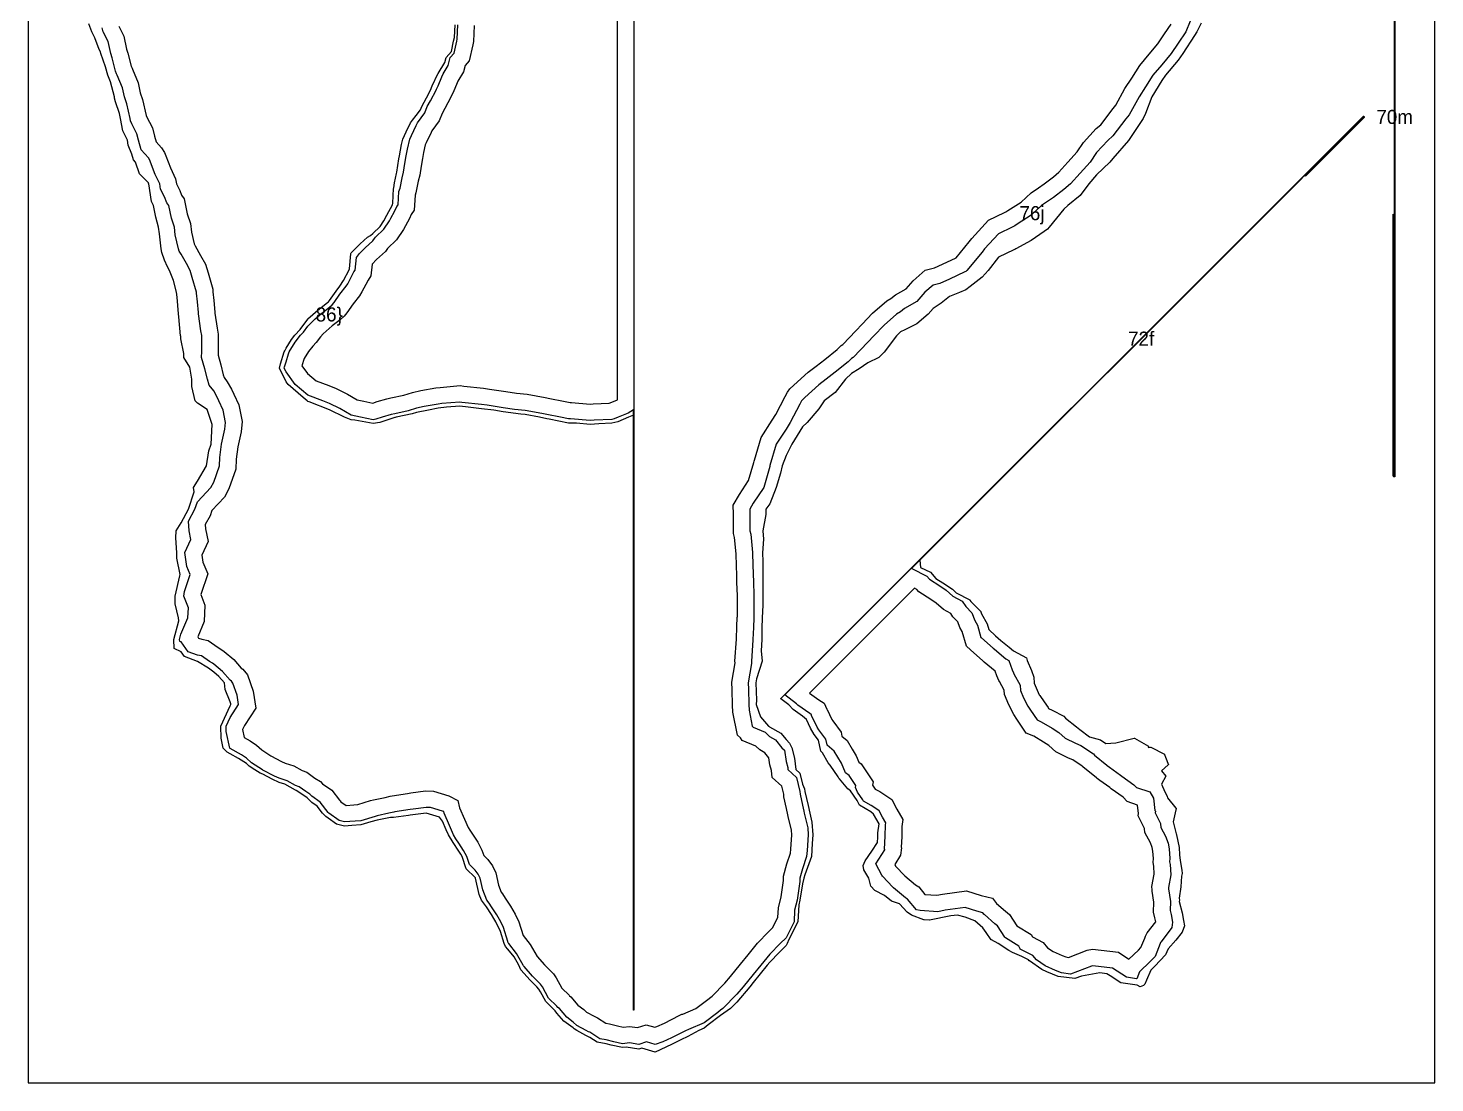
# Model space of a CAD drawing. Header units: millimetres. Extents: x 0 to 600, y 0 to 900.
# Drawn here: x 0 to 600, y 0 to 450 of the extents above; entities that cross this region are included whole.
import ezdxf
from ezdxf.enums import TextEntityAlignment as Align

# ---------------------------------------------------------------- set-up
doc = ezdxf.new("R2010")
doc.units = ezdxf.units.MM
for name, color, linetype in [('CORTE', 1, 'Continuous'), ('GRABADO', 5, 'Continuous'), ('HOJA', 8, 'Continuous')]:
    doc.layers.add(name, color=color, linetype=linetype)

msp = doc.modelspace()

# ---------------------------------------------------------------- linework, layer by layer
at = {"layer": 'CORTE'}
for points in [[(582.93, 688.19), (582.93, 259), (582.78, 259), (582.78, 593.91)], [(258.32, 470.51), (258.32, 426.67), (258.32, 379.71), (258.32, 339.44), (258.32, 295.1), (258.32, 235.98), (258.32, 194.2), (258.32, 155.71), (258.32, 139.21), (258.32, 120.45), (258.32, 100.63), (258.32, 92.75), (258.32, 92.75), (258.32, 92.3), (258.32, 80.49), (258.32, 80.21), (258.32, 56.93), (258.32, 33.13), (258.32, 31), (258.17, 31), (258.17, 33.28), (258.17, 46.39), (258.17, 65.65), (258.17, 79.4), (258.17, 85.08), (258.17, 87.14), (258.17, 87.14), (258.17, 105.81), (258.17, 147.77), (258.17, 216.6), (258.17, 284.94), (257.53, 284.53), (256.11, 283.97), (251.53, 282.06), (248.99, 281.39), (243.44, 281.17), (239.72, 280.95), (233.86, 281.4), (230.45, 281.51), (222.27, 283.15), (221.18, 283.35), (218.1, 283.96), (211.93, 285.15), (210.13, 285.32), (202.67, 286.35), (198.62, 287.01), (193.41, 287.6), (187.72, 288.24), (184.15, 288.72), (178.49, 288.24), (174.91, 287.81), (170.8, 287.06), (165.65, 285.94), (163.79, 285.37), (157.02, 283.96), (156.53, 283.86), (156.4, 283.82), (150.04, 281.77), (147.11, 281.32), (139.37, 282.81), (137.84, 282.95), (134.96, 283.97), (128.56, 287.16), (119.87, 290.51), (119.29, 290.75), (119.08, 290.95), (117.26, 292.47), (110.87, 297.93), (110.01, 299.11), (107.16, 304.94), (107.57, 306.8), (109.14, 311.95), (109.44, 312.39), (110.01, 313.41), (112.36, 317.17), (113.74, 318.94), (116.05, 321.37), (119.24, 325.9), (119.25, 325.92), (119.28, 325.95), (123.58, 329.66), (127.74, 332.89), (128.16, 333.17), (128.53, 333.75), (131.32, 337.75), (132.95, 339.85), (134.52, 342.3), (136.86, 346.81), (137.09, 347.31), (137.62, 353.75), (137.64, 353.88), (137.79, 354.09), (141.58, 357.92), (144.68, 360.78), (146.09, 361.52), (147.06, 362.39), (150.14, 365.41), (151.77, 367.73), (153.03, 370.19), (155.42, 374.68), (155.51, 375.26), (155.9, 381.64), (155.95, 381.9), (156.3, 384.01), (157.14, 387.99), (157.28, 388.61), (158.12, 394.21), (158.37, 395.58), (159.27, 400.32), (159.77, 402.56), (161.3, 405.78), (163.1, 409.55), (163.99, 410.75), (165.57, 412.71), (167.35, 415.18), (167.91, 416.51), (169.88, 420.24), (171.64, 423.48), (172.39, 425.31), (174.71, 430.46), (174.76, 430.52), (174.83, 430.64), (177.67, 435.28), (178.23, 437.43), (180.55, 440.09), (181.49, 444.38), (181.84, 446.06), (182.1, 451.34)], [(190.26, 451.18), (189.92, 444.34), (189.63, 442.93), (188.12, 436), (186.43, 434.07), (185.73, 431.35), (183.33, 427.44), (183.03, 426.6), (181.22, 422.5), (180.63, 421.19), (180.33, 420.48), (177.73, 415.68), (176.59, 413.52), (175.28, 410.39), (172.25, 406.19), (171.86, 405.41), (169.82, 401.12), (169.41, 400.27), (168.68, 396.98), (168.17, 394.31), (167.6, 391.13), (167.03, 387.31), (166.42, 384.65), (165.38, 379.69), (165.04, 378.79), (164.63, 372.34), (163.41, 370.53), (162.59, 368.74), (160.95, 365.65), (160.15, 364.09), (157.05, 359.7), (153.28, 355.98), (152.38, 354.68), (148.64, 351.23), (146.73, 349.3), (146.19, 344.33), (144.96, 342.49), (144.04, 340.61), (142.39, 337.44), (141.35, 335.8), (138.64, 332.33), (136, 328.55), (134.76, 327.14), (133.11, 325.57), (129.74, 322.95), (127.1, 320.67), (125.85, 319.54), (124.65, 318.34), (122.89, 315.85), (121.49, 314.37), (119.64, 311.99), (117.8, 309.05), (117.79, 309.03), (116.78, 305.91), (119.12, 302.72), (122.91, 299.48), (128.19, 297.48), (131.39, 296.24), (136.22, 293.83), (140.41, 291.47), (143.18, 290.81), (147.05, 290.06), (148.91, 290.66), (153, 291.84), (154.76, 292.32), (160.3, 293.47), (163.88, 294.57), (167.52, 295.36), (173.86, 296.52), (175.72, 296.74), (184.32, 297.48), (185.8, 297.28), (194.2, 296.33), (196.8, 296.03), (203.7, 294.92), (208.26, 294.28), (212.91, 293.85), (220.48, 292.4), (222.57, 291.96), (228.41, 290.83), (231.25, 290.26), (231.78, 290.25), (239.78, 289.63), (241.04, 289.7), (247.84, 289.98), (248.97, 290.45), (251.32, 291.38), (251.32, 323.28), (251.32, 368.14), (251.32, 408.88), (251.32, 456.38)], [(500.27, 452.07), (498.54, 448.42), (497.52, 446.79), (492.55, 439.16), (490.55, 436.28), (485.13, 429.89), (483.58, 427.69), (479.29, 420.65), (476.61, 413.52), (475.62, 411.38), (469.64, 402.49), (469.35, 402.11), (462.66, 394.39), (461.32, 392.84), (455.69, 387.46), (452.39, 383.59), (448.72, 378.54), (443.52, 374.32), (441.75, 372.83), (435.52, 365.07), (434.77, 364.22), (433.37, 363.2), (427.79, 359.4), (421.29, 355.79), (420.82, 355.57), (420.49, 355.36), (413.86, 352.32), (409.51, 346.55), (406.89, 343.74), (401.83, 339.82), (399.91, 338.33), (397.3, 337.26), (392.94, 335.57), (389.47, 332.66), (385.98, 330.43), (383.92, 328.02), (379, 323.81), (373.89, 321.23), (372.03, 320.47), (370.32, 318.76), (365.07, 311.79), (362.8, 309.49), (358.08, 307.24), (354.49, 304.71), (351.12, 302.71), (348.59, 300.24), (344.16, 294.55), (339.59, 290.98), (337.19, 287.59), (332.21, 281.72), (330.22, 279.93), (325.7, 272.47), (323.26, 267.67), (321.54, 263.23), (320.91, 260.11), (319.01, 253.96), (316.29, 247.11), (314.66, 244.7), (314.66, 242.55), (313.31, 235.46), (313.64, 231.94), (313.29, 226.2), (313.41, 222.38), (313.33, 216.95), (313.43, 213.15), (313.37, 207.68), (313.37, 203.8), (313.09, 198.42), (312.92, 193.95), (312.99, 189.16), (312.65, 184.32), (313.09, 179.89), (310.67, 172.41), (310.35, 170.64), (310.71, 163.22), (310.51, 161.39), (312.33, 156.16), (315.72, 152.18), (316.13, 152.01), (316.26, 151.88), (321.05, 149.27), (323.25, 146.47), (324.75, 144.89), (325.74, 142.89), (326.93, 138.48), (327.45, 133.64), (329.1, 132.15), (330.23, 127.49), (331.08, 125.48), (331.25, 124.35), (332.69, 118.36), (333.36, 115.1), (334.29, 111.22), (334.75, 105.82), (334.44, 102.14), (334.08, 96.54), (331.34, 88.74), (330.88, 87.28), (330.23, 84.99), (329.2, 78.02), (328.69, 75.97), (328.31, 68.76), (324.5, 61.13), (323.72, 59.48), (323.25, 58.65), (320.34, 55.61), (316.28, 51.46), (315.28, 50.21), (309.31, 42.86), (307.75, 40.95), (302.33, 34.5), (299.57, 31.68), (295.35, 28.74), (290.11, 24.71), (288.37, 23.38), (286.08, 22.41), (281.4, 19.78), (278.37, 18.38), (274.43, 16.39), (267.46, 13.15), (267.43, 13.14), (261.71, 14.8), (260.46, 14.41), (255.06, 15.23), (253.48, 15.03), (248.7, 16.07), (246.5, 16.64), (242.67, 17.34), (239.51, 19.38), (237.82, 20.16), (234.09, 22.41), (232.96, 22.99), (232.52, 23.42), (228.51, 26.35), (225.54, 29.79), (224.81, 30.7), (223.86, 31.68), (220.8, 34.65), (218.57, 38.8), (217.78, 39.91), (216.99, 40.94), (213.93, 44.03), (211.6, 46.71), (210.15, 48.29), (209.29, 50.22), (207.27, 53.72), (204.63, 57.09), (203.66, 58.2), (203.07, 59.49), (201.45, 64.54), (199.54, 68.74), (198.7, 70.13), (197.65, 71.77), (195.46, 75.08), (193.36, 78), (192.44, 80.36), (190.87, 87.27), (190.8, 87.42), (190.69, 87.57), (186.81, 91.38), (185.09, 96.53), (184.52, 97.6), (183.71, 98.84), (181.24, 102.49), (179.28, 105.78), (178.37, 107.96), (176.74, 111.63), (175.5, 113.34), (169.84, 115.01), (169.83, 115.01), (169.79, 115), (162.88, 114.26), (162.2, 114.1), (155.9, 113.24), (154.56, 113.22), (148.94, 112.05), (146.17, 111.32), (141.97, 110.02), (138, 109.74), (134.97, 109.51), (131.49, 110.41), (127.97, 112.88), (126.93, 113.66), (125.55, 115.03), (123.27, 118.06), (120.99, 119.62), (119.03, 121.67), (115.02, 124.28), (114.38, 124.73), (114.04, 124.85), (109.44, 127.42), (107.07, 128.19), (104.06, 129.55), (100.1, 131.64), (99.01, 132.09), (96.72, 133.54), (94.28, 135.09), (93.11, 136.19), (89.79, 138.38), (86.15, 140.43), (84.89, 141.14), (83.19, 142.82), (82.31, 147.06), (82.26, 152.14), (86.12, 160.91), (86.44, 161.4), (86.39, 161.73), (86.12, 162.54), (84.02, 167.85), (83.75, 170.61), (81.3, 173.43), (79.17, 175.17), (77, 176.95), (72.22, 179.84), (72.22, 179.84), (66.76, 181.88), (66.76, 181.88), (65.23, 183.95), (62.3, 185.26), (62.17, 189.17), (64.24, 197.16), (64.19, 198.41), (62.75, 204.41), (62.68, 207.69), (64.76, 216.37), (64.8, 216.94), (63.49, 223.93), (63.41, 226.2), (63.01, 232.56), (63.17, 235.49), (65.21, 238.98), (68.38, 244.76), (70.76, 252.12), (70.58, 254.01), (72.18, 256.68), (76.14, 263.27), (77.01, 269.7), (78.03, 272.52), (78.54, 280.96), (78.23, 281.74), (76.33, 287.23), (72.19, 289.98), (71.79, 290.45), (71.28, 290.99), (69.76, 297.08), (69.88, 300.29), (68.98, 305.28), (66.41, 309.53), (66.41, 311.15), (65.2, 317.41), (65.09, 318.64), (65.02, 318.79), (64.31, 326.88), (64.11, 328.06), (63.59, 335.19), (63.26, 337.32), (62.04, 342.37), (60.29, 346.56), (59.4, 348.11), (58.23, 350.95), (57.07, 354.29), (56.67, 355.84), (56.1, 362.28), (55.56, 365.1), (54.5, 369.41), (53.46, 374.35), (52.56, 376.08), (51.42, 383.61), (51.36, 383.74), (51.27, 383.98), (47.5, 387.85), (45.73, 392.86), (44.95, 393.74), (44.29, 396.21), (42.7, 400.03), (42.34, 402.13), (40.33, 406.14), (39.43, 411.4), (38.94, 413.56), (37.32, 418.52), (36.9, 420.1), (36.79, 420.66), (35.14, 427.02), (33.97, 429.92), (33.05, 433.51), (31.03, 439.18), (30.89, 439.89), (30.35, 440.95), (28.45, 445.9), (27.18, 448.43), (25.96, 451.86)], [(38.66, 450.89), (40.83, 446.57), (41.97, 441.07), (42.59, 439.33), (44.01, 433.79), (44.34, 432.9), (44.5, 432.45), (46.98, 426.65), (47.82, 422.44), (48.78, 419.52), (50.32, 412.77), (50.33, 412.69), (50.53, 412.28), (53.03, 407.46), (53.92, 403.89), (54.56, 401.48), (56.87, 398.86), (58.11, 396.95), (58.72, 395.46), (60.68, 390.34), (62.91, 385.7), (63.25, 383.51), (64.66, 380.79), (65.38, 378.79), (66.49, 377.22), (67.88, 370.81), (69.32, 366.6), (69.68, 362.95), (70.78, 357.94), (71.29, 357.05), (73.58, 353.03), (75.69, 349.26), (76.73, 345.57), (78.71, 338.61), (78.81, 337.52), (79.14, 333.86), (79.66, 328.84), (79.63, 328.38), (80.58, 321.92), (81.03, 319.43), (81.03, 311.93), (80.99, 310.45), (82.17, 306.39), (83.25, 302.05), (83.57, 300.9), (84.96, 299.14), (86.79, 295.95), (87.7, 293.84), (89.81, 289.25), (91.32, 282.14), (90.86, 277.75), (89.4, 271.32), (88.77, 266.15), (88.52, 261.88), (85.59, 253.46), (83.73, 249.91), (78.35, 244.27), (77.61, 241.97), (75.52, 238.17), (75.65, 236.43), (76.76, 230.99), (74.05, 225.18), (74.52, 222.19), (76.6, 217.2), (73.62, 208.39), (75.42, 203.79), (75.12, 196.87), (72.32, 190.29), (72.71, 189.78), (74.15, 189.24), (76.73, 188.72), (81.09, 185.72), (82.63, 184.79), (83.6, 184), (87.78, 180.58), (90.93, 176.96), (91.55, 176.49), (93.56, 174.13), (95.98, 167.08), (97.09, 159.8), (92.29, 152.5), (91.5, 150.7), (92.21, 147.31), (94.64, 145.94), (97.47, 144.08), (99.64, 142.02), (103.51, 139.57), (108.12, 137.14), (109.6, 136.47), (113.31, 135.26), (116.94, 133.23), (118.81, 132.57), (122.34, 130.07), (124.64, 128.58), (125.54, 127.63), (129.49, 124.93), (132.74, 120.62), (133.14, 120.37), (133.4, 119.96), (135.61, 118.41), (138.95, 118.66), (140.67, 118.78), (146.04, 120.44), (147.33, 120.78), (152.29, 121.82), (154.42, 122.38), (155.25, 122.53), (161.8, 123.51), (163.22, 123.73), (169.51, 124.55), (172.83, 124.43), (179.39, 122.47), (183.24, 120.51), (184.05, 117.36), (186.18, 112.57), (187.7, 108.93), (188.35, 107.84), (189.54, 106.09), (191.74, 102.72), (193.56, 99.3), (194.31, 97.04), (196.03, 95.35), (198.02, 92.57), (199.46, 89.61), (200.64, 84.4), (201.82, 81.38), (202.38, 80.6), (203.52, 78.87), (205.79, 75.33), (207.79, 72), (209.26, 68.76), (211.14, 62.93), (214.16, 59.08), (217.18, 53.86), (220.23, 50.34), (224.02, 46.52), (224.63, 45.6), (225.25, 44.81), (227.6, 40.45), (230.76, 37.39), (230.97, 37.12), (231.47, 36.71), (234.52, 33.18), (237.06, 31.32), (238.21, 30.19), (241.45, 28.52), (242.34, 27.99), (242.9, 27.73), (246.42, 25.46), (247.99, 25.17), (251.38, 24.31), (253.8, 23.78), (256.53, 24.12), (259.91, 23.61), (263.63, 24.78), (267.27, 23.73), (268.14, 24.02), (271.38, 25.52), (277.71, 28.72), (278.88, 29.25), (279.24, 29.37), (284.82, 31.74), (289.86, 35.59), (291.22, 36.63), (291.81, 37.05), (297.15, 42.49), (299.59, 45.4), (303.87, 50.68), (307.05, 54.59), (311.02, 59.6), (315.78, 64.46), (317.54, 66.12), (319.77, 70.58), (319.99, 74.68), (321.15, 79.38), (322.19, 86.38), (322.17, 88.12), (323.53, 93.41), (325.13, 97.96), (325.24, 99.71), (325.75, 105.81), (325.59, 107.75), (324.19, 113.58), (324.02, 114.4), (323.39, 117.02), (322.39, 122.08), (322.28, 123.15), (321.45, 126.58), (317.39, 130.22), (317.07, 133.26), (316.4, 135.72), (315.96, 138.64), (314.21, 140.87), (312.06, 142.04), (310.39, 143.67), (304.6, 146.08), (303.87, 147.22), (302.5, 148.32), (300.59, 158.19), (300.43, 161.14), (300.31, 167.68), (300.1, 171.02), (301.54, 179.25), (301.49, 179.87), (302.12, 189.3), (302.13, 189.48), (302.33, 194.55), (302.48, 198.73), (302.49, 198.82), (302.49, 207.73), (302.49, 207.85), (302.33, 213.69), (302.25, 216.27), (302.24, 216.36), (301.93, 225.39), (301.92, 225.75), (301.33, 232.72), (300.81, 234.44), (300.81, 242.64), (300.73, 246.51), (303.37, 251.09), (307.31, 256.94), (309.48, 264.61), (309.6, 265.19), (309.78, 265.64), (312.69, 275.41), (317.32, 282.69), (318.89, 285.22), (322.93, 292.79), (323.9, 294.63), (324.91, 296.1), (326.63, 297.65), (332.72, 303.22), (336.18, 305.79), (339.79, 308.64), (345.09, 312.9), (346.83, 314.6), (347.51, 315.01), (353.06, 320.92), (355.74, 323.63), (360.21, 328.33), (366.32, 333.71), (368.03, 334.71), (369.89, 336.23), (374.51, 338.81), (377.47, 342.23), (382.64, 346.74), (386.54, 347.7), (390, 349.23), (395.79, 352.01), (401.4, 358.8), (402.52, 360.29), (409.62, 368.04), (416.51, 371.29), (417.07, 371.6), (417.91, 372.2), (423.48, 375.75), (427.77, 379.78), (430.89, 381.93), (433.34, 383.5), (437.31, 386.52), (439.67, 388.59), (443.52, 392.79), (447.39, 397.17), (450.2, 401.26), (455.58, 407.11), (457.5, 408.8), (462.75, 415.77), (463.87, 417.07), (467.83, 424.23), (470.71, 428.7), (474.1, 434.07), (478.21, 438.85), (481.9, 443.36), (484.75, 447.52), (487.57, 451.73)]]:
    msp.add_lwpolyline(points, dxfattribs=at)
for points in [[(476.31, 42.11), (476.3, 42.1), (476.3, 42.09), (475.72, 41.5), (475.72, 41.49), (475.71, 41.49), (475.71, 41.49), (475.7, 41.48), (474.32, 41), (474.31, 41), (474.3, 41), (474.3, 41), (474.28, 41), (474.27, 41), (474.26, 41.01), (473.06, 41.63), (466.1, 42.68), (466.1, 42.69), (466.09, 42.69), (461.51, 45.63), (461.5, 45.63), (460.12, 46.57), (457.15, 46.9), (449.29, 45.55), (446.5, 44.49), (446.49, 44.48), (446.48, 44.48), (446.48, 44.48), (446.47, 44.48), (439.28, 45.43), (439.27, 45.44), (434.52, 47.44), (432.35, 48.39), (432.35, 48.39), (432.34, 48.39), (427.05, 52.02), (427.04, 52.02), (427.03, 52.03), (426.62, 52.54), (423.9, 53.92), (419.92, 55.67), (418.35, 56.41), (418.34, 56.42), (413.79, 59.41), (410.83, 60.97), (410.82, 60.98), (410.81, 60.99), (410.8, 61), (408.69, 64.21), (407.22, 66.11), (403.79, 69.13), (399.61, 70.64), (396.46, 71.61), (393.55, 71.22), (384.4, 69.39), (384.39, 69.39), (384.38, 69.39), (382.11, 69.54), (382.1, 69.54), (382.09, 69.55), (376.72, 71.62), (376.72, 71.62), (376.71, 71.62), (374.97, 72.79), (374.96, 72.8), (374.95, 72.81), (371.65, 76.42), (368.22, 77.46), (368.21, 77.46), (368.2, 77.46), (368.2, 77.47), (368.19, 77.47), (365.27, 79.9), (361.19, 82.1), (361.19, 82.1), (361.18, 82.11), (359.43, 83.95), (359.43, 83.95), (359.42, 83.96), (359.42, 83.97), (359.42, 83.98), (359.42, 83.98), (358.51, 87.38), (356.46, 90.86), (356.45, 90.86), (356.45, 90.87), (356.12, 92.69), (356.11, 92.69), (356.12, 92.71), (356.12, 92.73), (356.96, 94.74), (356.96, 94.74), (356.96, 94.75), (359.87, 98.89), (362.23, 102.55), (362.35, 104.83), (362.41, 106.71), (362.94, 110.52), (360.54, 114.64), (359.44, 115.6), (354.59, 118.52), (354.58, 118.52), (354.58, 118.53), (354.57, 118.54), (354.57, 118.54), (353.57, 120.42), (350.75, 124.56), (349.63, 125.47), (349.62, 125.47), (346, 129.67), (345.99, 129.67), (345.43, 130.52), (342.02, 135.56), (341.96, 135.65), (341.3, 136.52), (341.3, 136.53), (338.85, 140.83), (338.1, 141.46), (338.09, 141.46), (338.08, 141.47), (338.08, 141.48), (338.07, 141.49), (338.07, 141.5), (337.09, 146.23), (335.33, 148.58), (333.7, 151.37), (333.69, 151.37), (331.92, 155.02), (330.28, 156.49), (326.36, 159.3), (326.36, 159.31), (324.43, 161.29), (321.03, 163.83), (321.02, 163.84), (321.01, 163.85), (321, 163.86), (321, 163.86), (321, 163.87), (321, 163.89), (321, 163.9), (321, 163.91), (321.01, 163.92), (321.01, 163.92), (321.02, 163.93), (569.21, 412.12), (569.31, 412.01), (380.31, 223.01), (380.65, 219.93), (384.87, 217.85), (384.87, 217.85), (384.88, 217.84), (384.88, 217.84), (384.89, 217.83), (387.22, 215.24), (390.2, 213.31), (394.23, 210.61), (394.23, 210.61), (395.88, 209.13), (401.62, 206.03), (401.63, 206.03), (401.64, 206.02), (401.64, 206.01), (402.04, 205.41), (406.28, 201.05), (406.29, 201.05), (406.3, 201.03), (406.64, 200.12), (409.05, 195.8), (409.05, 195.79), (409.75, 193.38), (412.55, 190.69), (414.86, 188.67), (418.44, 185.9), (420.34, 184.3), (425.77, 181.32), (425.77, 181.32), (425.78, 181.31), (425.79, 181.3), (425.79, 181.29), (425.8, 181.29), (425.8, 181.28), (426.16, 180.2), (428.01, 175.97), (428.01, 175.97), (428.97, 173.14), (428.97, 173.13), (429.15, 170.49), (431.28, 165.61), (431.47, 165.22), (433.37, 162.53), (435.02, 160.11), (435.02, 160.11), (435.25, 159.77), (436.82, 159.07), (441.75, 156.42), (441.75, 156.41), (441.76, 156.41), (442.41, 155.53), (447.08, 151.89), (448.51, 150.77), (452.73, 147.7), (457.43, 146.42), (457.44, 146.42), (457.45, 146.41), (459.66, 144.79), (463.89, 145.07), (471.81, 147.12), (471.82, 147.13), (471.84, 147.13), (471.85, 147.13), (471.86, 147.12), (477.88, 143.67), (477.88, 143.67), (477.89, 143.67), (477.9, 143.66), (477.9, 143.65), (477.91, 143.64), (477.91, 143.63), (477.91, 143.62), (477.91, 143.61), (477.91, 143.6), (477.91, 143.59), (477.91, 143.58), (477.73, 143.08), (478.76, 143.29), (478.77, 143.29), (478.78, 143.29), (478.79, 143.29), (478.8, 143.28), (478.81, 143.28), (484.65, 140.17), (484.65, 140.17), (484.66, 140.17), (484.66, 140.16), (484.67, 140.15), (484.67, 140.14), (485.09, 139.02), (486.32, 135.76), (486.32, 135.76), (486.32, 135.75), (486.32, 135.74), (486.32, 135.73), (486.32, 135.71), (486.31, 135.7), (486.31, 135.69), (486.3, 135.69), (483.42, 133.13), (485.26, 130.89), (485.26, 130.89), (485.27, 130.88), (485.27, 130.87), (485.27, 130.85), (485.27, 130.84), (485.27, 130.83), (485.27, 130.82), (485.27, 130.81), (485.26, 130.81), (483.36, 127.5), (484.85, 124.14), (485.85, 122.27), (485.85, 122.27), (485.86, 122.25), (485.93, 121.67), (489.58, 117.18), (489.58, 117.17), (489.59, 117.16), (489.59, 117.15), (489.59, 117.14), (489.59, 117.13), (489.59, 117.13), (489.3, 115.14), (488.34, 111.33), (489.6, 106.3), (489.78, 105.95), (489.79, 105.94), (489.82, 105.85), (489.82, 105.84), (490.88, 100.45), (491.15, 97.3), (491.33, 94.89), (492.08, 90.71), (492.08, 90.7), (492.17, 89.38), (492.17, 89.37), (491.96, 88.24), (491.66, 83.68), (491.66, 83.68), (490.9, 78.78), (491.02, 77.97), (491.02, 77.97), (491.02, 77.96), (491, 77.43), (492.22, 72.53), (492.75, 69.33), (493.17, 67.04), (493.18, 67.03), (493.17, 67.01), (493.17, 67), (492.21, 64.34), (492.21, 64.33), (492.2, 64.32), (492.2, 64.32), (489.53, 60.84), (486.21, 57.22), (485.14, 54.61), (485.13, 54.6), (485.13, 54.59), (480.57, 49.74), (480.57, 49.74), (478.85, 48.08), (477.06, 43.75), (477.06, 43.75), (476.31, 42.11), (476.31, 42.11)], [(473.58, 56.67), (474.66, 57.82), (476.27, 61.76), (476.53, 62.64), (477.32, 64.08), (480.92, 68.71), (480.63, 70.44), (480.05, 72.76), (480.19, 77.04), (479.49, 81.74), (479.41, 82.32), (479.35, 83.77), (480.32, 89.09), (480.09, 92.4), (479.83, 93.99), (479.98, 95.77), (479.71, 98.87), (479.41, 100.38), (478.68, 102.47), (476.36, 106.82), (476.12, 108.55), (473.52, 113.97), (473.63, 114.94), (473.22, 118.51), (468.74, 120), (467.03, 121.87), (461.92, 125.41), (461.38, 125.95), (457.11, 129.02), (455.93, 129.87), (455.65, 130.1), (449.81, 134.86), (449.62, 135.09), (445.55, 137.78), (443.78, 138.58), (438.32, 141.27), (435.38, 143.94), (433.06, 145.41), (428.91, 147.85), (425.66, 149.27), (421.74, 155.14), (420.36, 157.17), (418.24, 161.31), (416.42, 165.73), (416.23, 167.6), (414.33, 171.22), (414.09, 171.66), (413.15, 173.6), (412.46, 175.64), (407.79, 179.56), (407.17, 180.04), (401.88, 184.7), (400.21, 186.3), (398.42, 192.51), (397.41, 194.31), (396.52, 196.69), (394.44, 198.83), (393.49, 200.24), (390.39, 201.92), (387.27, 204.69), (385.06, 206.18), (379.95, 209.48), (378.98, 210.56), (378.03, 211.03), (333.25, 166.25), (337.2, 163.41), (339.55, 162.05), (340.69, 159.43), (340.74, 159.26), (342.77, 155.08), (343.15, 154.43), (346.74, 149.64), (347.1, 147.95), (349.32, 146.11), (351.41, 142.43), (353.14, 139.54), (354.28, 136.85), (355.28, 136.15), (360.44, 128.43), (360.18, 127.06), (361.34, 125.36), (363.2, 124.25), (366.29, 122.33), (368.35, 120.88), (370.54, 116.81), (373.14, 112.36), (372.72, 109.45), (372.59, 105.01), (372.37, 100.59), (372.46, 100.28), (372.12, 97.1), (369.61, 93.12), (369.96, 92.45), (373.86, 88.35), (378.51, 84.56), (379.85, 83.58), (382.47, 80.42), (387.58, 80.07), (389.97, 80.55), (400.22, 81.91), (406.45, 80), (411.36, 78.8), (413.02, 76.57), (416.81, 73.2), (418.63, 71.79), (421.72, 67.03), (427.83, 63.29), (428.34, 62.32), (432.95, 59.96), (434.84, 57.66), (437.24, 56.02), (440.98, 54.39), (442.58, 53.71), (443.74, 53.56), (451.69, 56.59), (453.93, 56.98), (465.02, 55.75), (469.48, 52.72), (473.58, 56.67)]]:
    msp.add_lwpolyline(points, close=True, dxfattribs=at)
at = {"layer": 'GRABADO'}
for points in [[(582.93, 685.82), (582.93, 370.47), (582.93, 295.73), (582.93, 258.5), (582.78, 258.5), (582.73, 258.5), (582.68, 258.51), (582.63, 258.52), (582.59, 258.54), (582.54, 258.56), (582.5, 258.58), (582.46, 258.61), (582.42, 258.65), (582.39, 258.68), (582.36, 258.72), (582.34, 258.76), (582.32, 258.81), (582.3, 258.85), (582.29, 258.9), (582.28, 258.95), (582.28, 259), (582.28, 370.57), (582.78, 370.54), (582.78, 370.54), (582.78, 595.44)], [(497.53, 457.57), (493.78, 448.42), (490.55, 443.59), (487.51, 439.15), (483.57, 434.35), (479.75, 429.89), (476.61, 424.94), (473.84, 420.64), (469.64, 413.04), (468.19, 411.37), (462.66, 404.02), (460.49, 402.1), (455.69, 396.89), (452.92, 392.85), (448.72, 388.11), (444.57, 383.58), (441.74, 381.1), (437.35, 377.76), (434.76, 376.1), (432.18, 374.32), (427.8, 370.2), (421.84, 366.4), (420.82, 365.67), (419.69, 365.05), (413.85, 362.29), (407.9, 355.81), (406.9, 354.47), (400.35, 346.54), (399.91, 346.2), (399.54, 346.04), (392.93, 342.87), (388.81, 341.06), (385.96, 340.35), (382.44, 337.28), (379, 333.3), (373.83, 330.41), (372.03, 328.94), (370.44, 328.01), (365.07, 323.28), (360.77, 318.76), (358.1, 316.06), (351.94, 309.49), (351.12, 309.01), (349.74, 307.66), (344.15, 303.17), (340.43, 300.23), (337.18, 297.82), (331.33, 292.47), (330.22, 291.46), (329.9, 290.99), (329.1, 289.5), (324.96, 281.73), (323.25, 278.97), (319.12, 272.48), (316.4, 263.38), (316.35, 263.23), (316.29, 262.95), (313.74, 253.96), (309.31, 247.38), (307.77, 244.71), (307.81, 242.72), (307.81, 235.48), (308.24, 234.05), (308.9, 226.21), (308.93, 225.68), (309.22, 216.95), (309.24, 216.84), (309.32, 213.89), (309.49, 207.91), (309.49, 207.68), (309.49, 198.64), (309.48, 198.42), (309.32, 194.29), (309.12, 189.16), (309.11, 188.87), (308.51, 179.9), (308.58, 178.91), (307.14, 170.64), (307.31, 167.97), (307.43, 161.38), (307.55, 159.04), (308.88, 152.16), (309.14, 151.95), (309.3, 151.71), (314.33, 149.62), (316.26, 147.72), (318.83, 146.32), (321.51, 142.91), (322.54, 141.94), (323.26, 137.16), (323.97, 134.55), (324.07, 133.64), (327.74, 130.33), (329.19, 124.35), (329.32, 123.14), (330.23, 118.51), (330.86, 115.92), (331.03, 115.1), (332.52, 108.86), (332.77, 105.82), (332.22, 99.19), (332.05, 96.54), (330.23, 91.37), (329.18, 87.29), (329.2, 85.92), (328.03, 78.02), (326.94, 73.65), (326.69, 68.76), (323.25, 61.89), (320.69, 59.46), (316.28, 54.96), (312.51, 50.21), (309.31, 46.27), (304.99, 40.95), (302.33, 37.78), (296.35, 31.68), (295.35, 30.98), (294.12, 30.04), (288.37, 25.65), (281.69, 22.8), (281.39, 22.7), (280.73, 22.41), (274.43, 19.22), (270.74, 17.51), (267.43, 16.39), (263.72, 17.47), (260.46, 16.44), (256.43, 17.06), (253.48, 16.69), (249.77, 17.5), (246.5, 18.33), (243.79, 18.82), (239.51, 21.59), (239.05, 21.8), (238.04, 22.41), (234.07, 24.46), (232.52, 25.97), (229.75, 28), (226.57, 31.68), (225.94, 32.2), (225.54, 32.7), (221.95, 36.18), (219.38, 40.95), (218.97, 41.48), (218.57, 42.07), (215.1, 45.58), (211.6, 49.6), (211.34, 49.88), (211.19, 50.22), (208.34, 55.15), (204.96, 59.47), (204.8, 59.72), (204.62, 60.34), (202.72, 66.23), (201.58, 68.74), (199.84, 71.64), (197.65, 75.05), (196.62, 76.62), (195.63, 78), (193.93, 82.33), (192.81, 87.27), (191.98, 88.98), (190.69, 90.78), (188.2, 93.22), (187.1, 96.53), (185.7, 99.16), (183.71, 102.21), (182.44, 104.09), (181.43, 105.78), (179.76, 109.8), (177.42, 115.05), (177.25, 115.71), (176.78, 115.95), (171.68, 117.47), (169.84, 117.54), (164.23, 116.81), (162.88, 116.59), (156.36, 115.61), (155.91, 115.54), (153.9, 115.01), (148.94, 113.97), (147.97, 113.71), (141.97, 111.85), (139.46, 111.68), (134.97, 111.34), (132.64, 111.94), (128.25, 115.03), (128.11, 115.23), (127.96, 115.33), (124.59, 119.8), (120.99, 122.27), (120.14, 123.15), (118.41, 124.28), (115.56, 126.29), (114.04, 126.83), (110.49, 128.82), (107.07, 129.93), (105.04, 130.84), (100.1, 133.46), (100.05, 133.47), (99.95, 133.54), (95.32, 136.48), (93.11, 138.57), (90.99, 139.97), (86.15, 142.7), (86.09, 142.73), (86, 142.82), (84.5, 149.97), (84.48, 152.14), (86.12, 155.86), (89.77, 161.4), (89.15, 165.4), (87.37, 170.6), (86.72, 171.37), (86.14, 171.81), (82.89, 175.54), (79.17, 178.58), (78.58, 179.06), (77.29, 179.84), (73.95, 182.14), (72.22, 182.48), (68.32, 183.94), (65.23, 188.11), (64.64, 188.37), (64.62, 189.17), (65.2, 191.43), (68.18, 198.44), (68.36, 202.62), (66.37, 207.68), (66.64, 209.61), (69.12, 216.94), (67.73, 220.28), (66.81, 226.22), (69.44, 231.85), (68.71, 235.46), (68.38, 239.71), (71.15, 244.76), (72.18, 247.95), (77.98, 254.03), (79.15, 256.25), (81.59, 263.26), (81.79, 266.78), (82.5, 272.52), (83.94, 278.9), (84.25, 281.77), (83.12, 287.03), (81.3, 291), (80.52, 292.82), (79.15, 295.2), (77.2, 297.67), (76.48, 300.27), (75.41, 304.57), (73.97, 309.54), (74.03, 312.02), (74.03, 318.81), (73.67, 320.8), (72.6, 328.07), (72.63, 328.69), (72.17, 333.19), (71.84, 336.88), (71.8, 337.32), (69.99, 343.67), (69.18, 346.56), (67.48, 349.58), (65.21, 353.58), (64.48, 354.85), (64.08, 355.83), (62.75, 361.85), (62.43, 365.1), (61.12, 368.93), (59.95, 374.34), (59.12, 375.52), (58.23, 377.97), (56.5, 381.31), (56.15, 383.61), (54.25, 387.57), (52.22, 392.87), (51.88, 393.68), (51.27, 394.62), (48.22, 398.08), (47.14, 402.14), (46.43, 404.97), (44.3, 409.11), (43.6, 410.48), (43.45, 411.4), (42.03, 417.65), (41.04, 420.66), (40.26, 424.56), (37.97, 429.91), (37.76, 430.5), (37.32, 431.68), (35.89, 437.28), (35.21, 439.18), (34.17, 444.25), (32.06, 448.43), (31.63, 450.13)], [(258.32, 456.38), (258.32, 408.88), (258.32, 368.14), (258.32, 323.28), (258.32, 263.46), (258.32, 221.2), (258.32, 182.25), (258.32, 165.56), (258.32, 146.58), (258.32, 126.53), (258.32, 118.56), (258.32, 118.56), (258.32, 118.1), (258.32, 106.16), (258.32, 105.87), (258.32, 82.32), (258.32, 58.24), (258.32, 56.09), (258.17, 56.09), (258.17, 58.39), (258.17, 71.66), (258.17, 91.14), (258.17, 105.06), (258.17, 110.8), (258.17, 112.89), (258.17, 112.89), (258.17, 131.77), (258.17, 174.22), (258.17, 243.86), (258.17, 287.12), (255.97, 285.7), (251.62, 283.97), (249.93, 283.27), (248.99, 283.02), (241.39, 282.71), (239.72, 282.61), (231.4, 283.26), (230.45, 283.28), (227.06, 283.96), (221.18, 285.09), (219.1, 285.53), (211.93, 286.91), (207.46, 287.33), (202.67, 287.99), (195.85, 289.1), (193.41, 289.37), (184.94, 290.33), (184.15, 290.44), (176.44, 289.78), (174.91, 289.6), (168.89, 288.5), (165.65, 287.79), (162.05, 286.68), (156.39, 285.51), (154.89, 285.1), (150.95, 283.97), (148.27, 283.1), (147.11, 282.93), (141.71, 283.96), (137.82, 284.89), (132.93, 287.65), (128.56, 289.83), (125.68, 290.94), (119.29, 293.37), (113.95, 297.93), (110.01, 303.31), (109.21, 304.94), (109.33, 305.47), (110, 307.68), (111.11, 311.11), (111.36, 311.95), (113.89, 316.01), (116.18, 318.94), (117.47, 320.3), (119.27, 322.86), (121.02, 324.61), (122.46, 325.92), (125.3, 328.36), (128.54, 330.89), (129.71, 332), (130.49, 332.88), (133, 336.48), (135.62, 339.85), (136.33, 340.94), (137.79, 343.76), (138.88, 345.99), (139.42, 346.8), (139.99, 352.11), (141.33, 353.8), (143.78, 356.27), (147.06, 359.29), (147.72, 360.26), (148.16, 360.77), (151.69, 364.24), (154.15, 367.73), (154.75, 368.89), (156.31, 371.83), (157.28, 373.96), (157.76, 374.68), (158.12, 380.27), (158.64, 381.65), (159.58, 386.15), (160.14, 388.61), (160.7, 392.27), (161.29, 395.58), (161.83, 398.4), (162.75, 402.56), (163.5, 404.13), (165.57, 408.48), (165.95, 409.25), (166.04, 409.54), (169.13, 413.83), (170.25, 416.51), (171.56, 418.98), (174, 423.48), (174.19, 423.96), (174.83, 425.36), (176.52, 429.18), (176.96, 430.46), (179.21, 434.12), (180.07, 437.43), (181.66, 439.25), (182.78, 444.38), (182.95, 445.22), (183.26, 451.34)]]:
    msp.add_lwpolyline(points, dxfattribs=at)
for points in [[(544.5, 387.32), (544.49, 387.33), (544.49, 387.34), (544.49, 387.35), (544.48, 387.36), (544.48, 387.37), (544.49, 387.38), (544.49, 387.39), (544.49, 387.4), (544.5, 387.41), (544.5, 387.42), (569.56, 412.47), (569.67, 412.37), (569.7, 412.33), (569.73, 412.29), (569.75, 412.25), (569.77, 412.2), (569.79, 412.16), (569.8, 412.11), (569.81, 412.06), (569.81, 412.01), (569.81, 411.96), (569.8, 411.92), (569.79, 411.87), (569.77, 411.82), (569.75, 411.78), (569.73, 411.74), (569.7, 411.7), (569.67, 411.66), (544.89, 386.89), (544.5, 387.32)], [(478.57, 51.75), (478.56, 51.75), (474.05, 47.41), (472.83, 44.43), (472.82, 44.43), (472.82, 44.41), (472.81, 44.4), (472.79, 44.39), (472.78, 44.39), (472.77, 44.39), (472.76, 44.38), (472.75, 44.39), (472.75, 44.39), (468.46, 45.04), (468.46, 45.04), (468.44, 45.04), (468.43, 45.05), (468.43, 45.05), (466.45, 46.32), (466.44, 46.32), (462.53, 48.98), (454.14, 49.91), (453.55, 49.81), (444.59, 46.39), (444.58, 46.39), (444.56, 46.39), (440.74, 46.89), (440.73, 46.9), (438.22, 47.96), (438.22, 47.96), (433.83, 49.87), (433.83, 49.87), (430.06, 52.45), (430.06, 52.45), (430.05, 52.45), (428.47, 54.39), (423.18, 57.09), (423.17, 57.1), (423.16, 57.11), (423.15, 57.12), (423.15, 57.13), (422.53, 58.33), (416.81, 61.83), (416.8, 61.83), (416.52, 62.18), (416.52, 62.18), (413.41, 66.98), (412.33, 67.82), (412.33, 67.82), (407.84, 71.82), (407.83, 71.82), (407.83, 71.83), (407.25, 72.59), (404.59, 73.25), (399.62, 74.77), (391.12, 73.65), (388.04, 73.03), (388.03, 73.03), (388.02, 73.03), (380.42, 73.55), (380.41, 73.55), (378.9, 73.77), (378.9, 73.77), (378.88, 73.78), (378.87, 73.78), (378.86, 73.79), (378.85, 73.8), (375.02, 78.44), (374.23, 79.01), (369.08, 83.22), (369.08, 83.22), (368.83, 83.49), (364.36, 88.18), (364.35, 88.19), (364.07, 88.61), (364.07, 88.61), (361.57, 93.43), (361.57, 93.44), (361.57, 93.45), (361.57, 93.46), (361.57, 93.47), (361.57, 93.48), (361.57, 93.48), (361.57, 93.5), (361.58, 93.51), (365.33, 99.45), (365.35, 99.62), (365.31, 99.74), (365.31, 99.75), (365.31, 99.75), (365.31, 99.76), (365.59, 105.29), (365.74, 110.05), (365.87, 110.93), (364.44, 113.39), (364.44, 113.39), (362.97, 116.11), (362.43, 116.49), (359.56, 118.27), (356.3, 120.22), (356.3, 120.23), (356.29, 120.23), (356.28, 120.24), (356.28, 120.25), (356, 120.77), (353.76, 124.07), (353.75, 124.07), (352.86, 125.96), (352.86, 125.96), (352.86, 125.97), (352.86, 125.97), (352.86, 125.98), (352.86, 125.99), (352.86, 126), (353.04, 126.9), (350.18, 131.18), (348.63, 132.27), (348.62, 132.28), (348.61, 132.29), (348.6, 132.3), (346.88, 136.36), (345.37, 138.9), (345.37, 138.9), (343.86, 141.54), (340.76, 144.12), (340.76, 144.13), (340.75, 144.14), (340.74, 144.15), (340.74, 144.15), (340.74, 144.16), (340.21, 146.67), (337.31, 150.56), (337.31, 150.56), (336.59, 151.78), (334.18, 156.75), (334.17, 156.75), (334.09, 157.06), (334.05, 157.15), (333.4, 157.53), (333.39, 157.53), (328.27, 161.2), (328.27, 161.21), (328.26, 161.21), (327.73, 161.75), (322.71, 165.5), (322.69, 165.52), (322.69, 165.52), (322.69, 165.53), (322.68, 165.54), (322.68, 165.54), (322.68, 165.56), (322.68, 165.57), (322.68, 165.58), (322.68, 165.58), (322.68, 165.59), (322.69, 165.59), (322.69, 165.6), (322.7, 165.61), (543.24, 386.15), (543.34, 386.04), (376.86, 219.56), (376.88, 219.4), (383.27, 216.25), (383.28, 216.24), (383.29, 216.23), (384.52, 214.86), (388.91, 212.02), (391.57, 210.23), (391.58, 210.23), (394.43, 207.69), (398.34, 205.57), (398.35, 205.57), (398.36, 205.56), (398.37, 205.55), (399.9, 203.26), (402.56, 200.52), (402.56, 200.51), (402.57, 200.51), (402.57, 200.5), (403.78, 197.26), (404.92, 195.21), (404.93, 195.21), (406.41, 190.05), (406.61, 189.85), (411.63, 185.44), (412.18, 185.02), (417.01, 180.97), (418.29, 180.26), (418.3, 180.25), (418.31, 180.25), (418.31, 180.24), (418.32, 180.23), (418.32, 180.22), (419.64, 176.25), (420.3, 174.89), (420.49, 174.55), (423.06, 169.65), (423.06, 169.65), (423.07, 169.63), (423.28, 167.45), (424.61, 164.24), (426.39, 160.74), (427.54, 159.05), (427.54, 159.05), (430.34, 154.86), (432.1, 154.09), (432.1, 154.09), (436.7, 151.39), (436.7, 151.39), (439.65, 149.53), (439.65, 149.53), (442.3, 147.11), (446.77, 144.91), (448.95, 143.92), (448.95, 143.92), (454.35, 140.35), (454.36, 140.35), (454.37, 140.34), (454.77, 139.85), (460.07, 135.53), (460.19, 135.43), (461.19, 134.71), (465.93, 131.3), (466.43, 130.8), (471.66, 127.18), (471.66, 127.17), (472.68, 126.07), (478.45, 124.14), (478.46, 124.14), (478.47, 124.14), (478.48, 124.13), (478.48, 124.12), (478.49, 124.12), (478.49, 124.11), (479.93, 121.43), (479.93, 121.42), (479.93, 121.41), (480.53, 116.27), (480.79, 115.94), (480.8, 115.94), (480.81, 115.92), (480.81, 115.91), (480.81, 115.9), (480.81, 115.89), (480.81, 115.89), (480.71, 115.18), (482.91, 110.59), (482.91, 110.59), (482.91, 110.58), (483.13, 109.01), (485.11, 105.29), (485.11, 105.28), (486.19, 102.22), (486.19, 102.21), (486.65, 99.86), (487.01, 95.78), (487.01, 95.77), (487.01, 95.77), (486.88, 94.26), (487.05, 93.2), (487.36, 88.71), (487.36, 88.7), (487.36, 88.69), (487.36, 88.69), (486.38, 83.29), (486.39, 82.94), (486.42, 82.72), (487.21, 77.44), (487.21, 77.43), (487.08, 73.51), (487.49, 71.86), (488.04, 68.55), (488.04, 68.55), (487.88, 66.27), (487.88, 66.26), (487.88, 66.25), (487.88, 66.24), (487.87, 66.24), (487.87, 66.23), (483.2, 60.24), (483.03, 59.94), (482.88, 59.43), (482.88, 59.42), (480.65, 53.97), (480.65, 53.97), (480.65, 53.96), (480.64, 53.96), (478.57, 51.75)]]:
    msp.add_lwpolyline(points, close=True, dxfattribs=at)
at = {"layer": 'HOJA'}
msp.add_lwpolyline([(0, 0), (600, 0), (600, 900), (0, 900)], close=True, dxfattribs=at)

# ---------------------------------------------------------------- texts
at = {"layer": 'GRABADO'}
for s, p in [('70m', (582.85, 412.11)), ('76j', (428.16, 371.05)), ('86}', (128.43, 327.85)), ('72f', (474.71, 317.51))]:
    msp.add_text(s, height=6, dxfattribs=at).set_placement(p, align=Align.MIDDLE_CENTER)

doc.saveas('drawing.dxf')
